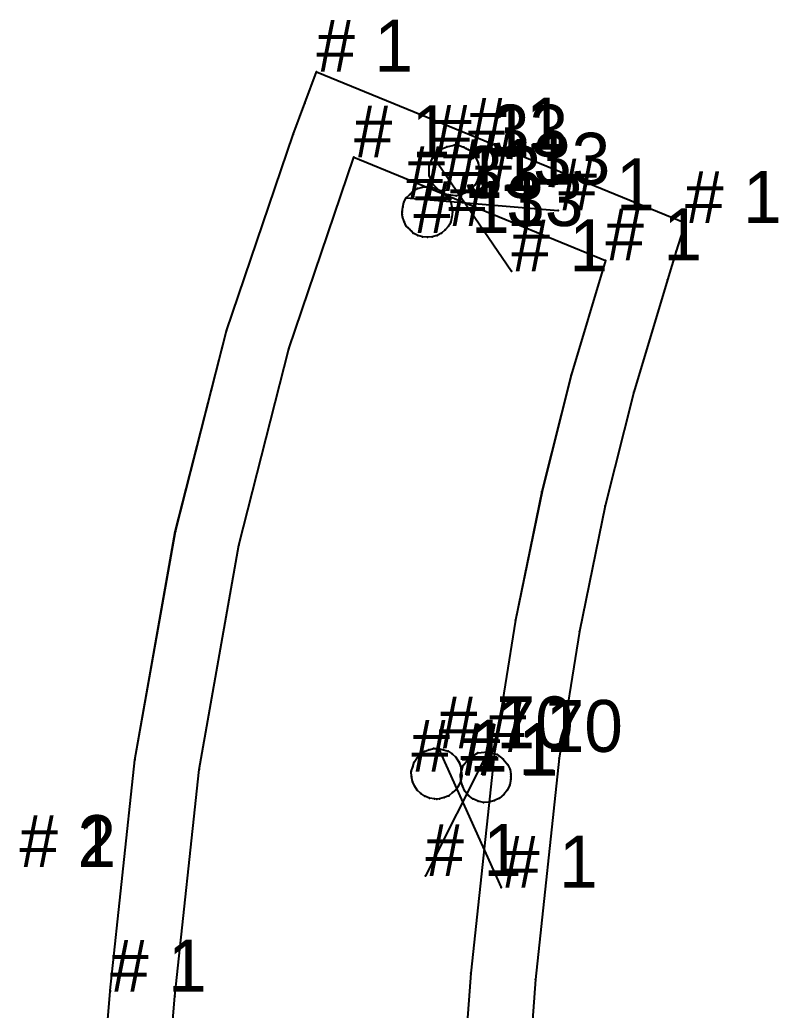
# Model space of a CAD drawing. Extents: x -10 to 8445, y -315 to 270.
# Drawn here: x 6899 to 7015.8, y 117.8 to 270.3 of the extents above; entities that cross this region are included whole.
import ezdxf

# ---------------------------------------------------------------- set-up
doc = ezdxf.new("R2010")
doc.units = 0

# ---------------------------------------------------------------- blocks, each defined once
blk = doc.blocks.new('S23430248-S_S')
at = {"layer": '1'}
blk.add_text('# 2', height=8, dxfattribs=at).set_placement((-32499.9395, 61988.0039))
at = {"layer": '14'}
blk.add_text('# 1', height=8, dxfattribs=at).set_placement((-32499.9375, 61988.0039))
at = {"layer": '2'}
for s, p in [('# 2', (-32499.9395, 61988.0039)), ('# 1', (-32499.9375, 61988.0039))]:
    blk.add_text(s, height=8, dxfattribs=at).set_placement(p)
blk = doc.blocks.new('SP740096-S_XS')
at = {"layer": '1'}
blk.add_lwpolyline([(-10696.0225, -398.9635), (-10694.1563, -376.851), (-10694.1426, -376.7043), (-10690.3574, -341.1818), (-10684.1094, -306.0019), (-10676.2305, -275.0795), (-10665.9629, -244.8579), (-10664.1592, -240.0215), (-10662.3545, -235.1851), (-10605.5518, -258.4629), (-10606.916, -262.839), (-10608.2813, -267.2152), (-10613.4609, -284.5194), (-10617.8516, -302.0409), (-10621.8193, -321.3991), (-10624.9814, -340.9059), (-10628.5938, -374.9752), (-10631.1338, -409.1423)], dxfattribs=at)
at = {"layer": '14'}
blk.add_lwpolyline([(-10686.0361, -399.5103), (-10684.1797, -377.5641), (-10680.4619, -342.6554), (-10674.3301, -308.0953), (-10666.6299, -277.8739), (-10656.5938, -248.3532), (-10617.8262, -264.2399), (-10623.1191, -281.9227), (-10627.6045, -299.827), (-10631.6621, -319.6336), (-10634.8965, -339.5905), (-10638.5479, -374.0248), (-10641.1172, -408.5558)], dxfattribs=at)
at = {"layer": '2'}
for p in [(-10662.3545, -235.1851), (-10664.1592, -240.0215), (-10665.9629, -244.8579), (-10641.1406, -246.5104), (-10639.6455, -246.8092), (-10639.3145, -246.9879), (-10656.5938, -248.3532), (-10644.3926, -248.2448), (-10644.3887, -248.2458), (-10644.3887, -248.2458), (-10643.8496, -247.7067), (-10643.3115, -247.1676), (-10638.9824, -247.1667), (-10638.9785, -247.1686), (-10637.7969, -248.4381), (-10637.2754, -250.0866), (-10644.9688, -251.1715), (-10646.041, -252.9596), (-10644.5156, -252.9606), (-10637.9014, -252.5788), (-10637.9014, -252.5788), (-10637.5107, -251.8004), (-10648.5176, -254.6227), (-10648.5176, -254.6227), (-10648.5137, -254.6247), (-10647.9824, -254.0827), (-10647.4473, -253.5426), (-10643.8125, -253.2506), (-10643.3125, -253.6491), (-10643.3086, -253.651), (-10643.1094, -253.5407), (-10643.1055, -253.5426), (-10642.5303, -254.0436), (-10642.5156, -254.0241), (-10640.8193, -254.2741), (-10639.1709, -253.7545), (-10648.877, -255.2965), (-10641.6699, -255.2907), (-10641.5205, -256.0378), (-10649.1777, -256.7858), (-10649.0977, -257.5465), (-10641.3711, -256.7848), (-10625.1016, -256.5426), (-10648.5176, -258.9538), (-10642.0293, -258.9528), (-10642.0293, -258.9528), (-10641.6699, -258.278), (-10605.5518, -258.4629), (-10647.9766, -259.4899), (-10647.4365, -260.026), (-10647.4336, -260.028), (-10646.0313, -260.6081), (-10644.5068, -260.611), (-10643.1006, -260.029), (-10606.916, -262.839), (-10617.8262, -264.2399), (-10632.3135, -265.9108), (-10608.2813, -267.2152), (-10627.6045, -299.827), (-10617.8516, -302.0409), (-10684.1094, -306.0019), (-10674.3301, -308.0953), (-10645.748, -339.8748), (-10644.2988, -339.4177), (-10643.5352, -339.406), (-10643.5352, -339.406), (-10643.5352, -339.4099), (-10642.8037, -339.613), (-10642.0723, -339.8201), (-10635.957, -339.9333), (-10635.957, -339.9373), (-10635.957, -339.9373), (-10635.2246, -340.1482), (-10634.8965, -339.5905), (-10647.3262, -341.4998), (-10646.375, -340.3123), (-10640.8828, -340.7693), (-10638.7988, -340.8435), (-10634.4922, -340.3591), (-10624.9814, -340.9059), (-10647.7422, -342.9646), (-10647.7422, -342.9685), (-10647.5342, -342.2322), (-10640.1445, -342.1052), (-10640.0586, -342.8611), (-10632.8672, -341.9412), (-10647.5723, -344.4763), (-10640.166, -343.4919), (-10640.166, -343.4958), (-10640.1328, -344.3669), (-10640.1094, -344.3708), (-10639.9727, -343.6169), (-10639.9727, -343.6208), (-10632.4063, -343.3943), (-10632.4023, -343.7712), (-10632.3984, -344.1482), (-10632.3984, -344.1521), (-10646.8379, -345.8123), (-10641.3906, -346.2146), (-10640.8086, -345.7224), (-10639.5078, -345.9763), (-10632.9375, -345.8005), (-10645.6484, -346.7615), (-10644.1875, -347.1794), (-10644.1875, -347.1794), (-10643.4238, -347.1677), (-10641.9727, -346.7068), (-10638.2559, -347.1677), (-10636.6133, -347.7107), (-10636.6133, -347.7107), (-10635.7422, -347.6755), (-10634.1289, -347.0544), (-10645.582, -359.0466), (-10633.8945, -360.8318), (-10694.1426, -376.7043), (-10684.1797, -377.5641)]:
    blk.add_point(p, dxfattribs=at)
at = {"layer": '3'}
for p in [(-10642.2559, -246.7314), (-10640.3662, -246.55), (-10638.3174, -247.7381), (-10644.9697, -249.6515), (-10637.4443, -249.2341), (-10637.3467, -250.9512), (-10646.7676, -253.1803), (-10645.2695, -252.8858), (-10644.3867, -252.575), (-10642.0605, -254.6382), (-10641.6836, -254.2061), (-10639.9678, -254.1061), (-10638.4717, -253.2374), (-10649.0625, -256.0269), (-10649.1738, -257.1646), (-10641.4863, -257.5445), (-10648.8418, -258.2605), (-10648.248, -259.2206), (-10641.8203, -258.6393), (-10647.707, -259.7575), (-10646.7607, -260.3869), (-10645.2695, -260.6839), (-10643.7744, -260.3896), (-10642.5117, -259.5438), (-10676.2305, -275.0795), (-10666.6299, -277.8739), (-10623.1191, -281.9227), (-10613.4609, -284.5194), (-10631.6621, -319.6336), (-10621.8193, -321.3991), (-10646.0781, -340.0615), (-10645.0283, -339.6097), (-10637.4688, -340.1083), (-10690.3574, -341.1818), (-10646.876, -340.8811), (-10641.4268, -340.2396), (-10640.4453, -341.409), (-10633.5996, -341.072), (-10680.4619, -342.6554), (-10639.7471, -342.032), (-10632.5273, -342.6381), (-10647.7314, -343.7312), (-10647.2705, -345.1805), (-10640.4268, -345.0656), (-10639.8672, -345.1867), (-10632.5762, -345.0065), (-10646.29, -346.3458), (-10644.9385, -347.0428), (-10643.8135, -347.2103), (-10642.6924, -346.9741), (-10638.9492, -346.6404), (-10637.4648, -347.53), (-10634.9189, -347.4094), (-10633.4639, -346.4945), (-10638.5479, -374.0248), (-10628.5938, -374.9752), (-10694.1563, -376.851)]:
    blk.add_point(p, dxfattribs=at)
at = {"layer": '4'}
blk.add_point((-10694.1563, -376.851, 10), dxfattribs=at)
at = {"layer": '8'}
for points in [[(-10644.3887, -248.2458), (-10643.8496, -247.7067), (-10643.3115, -247.1676), (-10642.2559, -246.7314), (-10641.1406, -246.5104), (-10640.3662, -246.55), (-10639.6455, -246.8092), (-10639.3145, -246.9879), (-10638.9824, -247.1667)], [(-10643.3125, -253.6491), (-10644.3867, -252.575), (-10644.9688, -251.1715), (-10644.9697, -249.6515), (-10644.3887, -248.2458)], [(-10644.3926, -248.2448), (-10632.3135, -265.9108)], [(-10638.9785, -247.1686), (-10638.3174, -247.7381), (-10637.7969, -248.4381), (-10637.4443, -249.2341), (-10637.2754, -250.0866), (-10637.3467, -250.9512), (-10637.5107, -251.8004), (-10637.9014, -252.5788)], [(-10648.5176, -254.6227), (-10647.9824, -254.0827), (-10647.4473, -253.5426), (-10646.7676, -253.1803), (-10646.041, -252.9596), (-10645.2695, -252.8858), (-10644.5156, -252.9606), (-10643.8125, -253.2506), (-10643.1094, -253.5407)], [(-10637.9014, -252.5788), (-10638.4717, -253.2374), (-10639.1709, -253.7545), (-10639.9678, -254.1061), (-10640.8193, -254.2741), (-10641.6836, -254.2061), (-10642.5303, -254.0436), (-10643.3086, -253.651)], [(-10647.4365, -260.026), (-10647.707, -259.7575), (-10647.9766, -259.4899), (-10648.248, -259.2206), (-10648.5176, -258.9538), (-10648.8418, -258.2605), (-10649.0977, -257.5465), (-10649.1738, -257.1646), (-10649.1777, -256.7858), (-10649.0625, -256.0269), (-10648.877, -255.2965), (-10648.5176, -254.6227)], [(-10648.5137, -254.6247), (-10625.1016, -256.5426)], [(-10643.1055, -253.5426), (-10642.5156, -254.0241), (-10642.0605, -254.6382), (-10641.6699, -255.2907), (-10641.5205, -256.0378), (-10641.3711, -256.7848), (-10641.4863, -257.5445), (-10641.6699, -258.278), (-10641.8203, -258.6393), (-10642.0293, -258.9528)], [(-10642.0293, -258.9528), (-10642.5117, -259.5438), (-10643.1006, -260.029), (-10643.7744, -260.3896), (-10644.5068, -260.611), (-10645.2695, -260.6839), (-10646.0313, -260.6081), (-10646.7607, -260.3869), (-10647.4336, -260.028)], [(-10647.7422, -342.9646), (-10647.5342, -342.2322), (-10647.3262, -341.4998), (-10646.876, -340.8811), (-10646.375, -340.3123), (-10646.0781, -340.0615), (-10645.748, -339.8748), (-10645.0283, -339.6097), (-10644.2988, -339.4177), (-10643.5352, -339.406)], [(-10635.957, -339.9333), (-10645.582, -359.0466)], [(-10643.5352, -339.406), (-10642.8037, -339.613), (-10642.0723, -339.8201), (-10641.4268, -340.2396), (-10640.8828, -340.7693), (-10640.4453, -341.409), (-10640.1445, -342.1052), (-10640.0586, -342.8611), (-10639.9727, -343.6169)], [(-10643.5352, -339.4099), (-10633.8945, -360.8318)], [(-10640.166, -343.4919), (-10639.7471, -342.032), (-10638.7988, -340.8435), (-10637.4688, -340.1083), (-10635.957, -339.9373)], [(-10635.957, -339.9373), (-10635.2246, -340.1482), (-10634.4922, -340.3591), (-10633.5996, -341.072), (-10632.8672, -341.9412), (-10632.5273, -342.6381), (-10632.4063, -343.3943), (-10632.4023, -343.7712), (-10632.3984, -344.1482)], [(-10644.1875, -347.1794), (-10644.9385, -347.0428), (-10645.6484, -346.7615), (-10646.29, -346.3458), (-10646.8379, -345.8123), (-10647.2705, -345.1805), (-10647.5723, -344.4763), (-10647.7314, -343.7312), (-10647.7422, -342.9685)], [(-10639.9727, -343.6208), (-10640.1094, -344.3708), (-10640.4268, -345.0656), (-10640.8086, -345.7224), (-10641.3906, -346.2146), (-10641.9727, -346.7068), (-10642.6924, -346.9741), (-10643.4238, -347.1677), (-10643.8135, -347.2103), (-10644.1875, -347.1794)], [(-10636.6133, -347.7107), (-10637.4648, -347.53), (-10638.2559, -347.1677), (-10638.9492, -346.6404), (-10639.5078, -345.9763), (-10639.8672, -345.1867), (-10640.1328, -344.3669), (-10640.166, -343.4958)], [(-10632.3984, -344.1521), (-10632.5762, -345.0065), (-10632.9375, -345.8005), (-10633.4639, -346.4945), (-10634.1289, -347.0544), (-10634.9189, -347.4094), (-10635.7422, -347.6755), (-10636.6133, -347.7107)]]:
    blk.add_lwpolyline(points, dxfattribs=at)
blk = doc.blocks.new('SP740096-S_S')
at = {"layer": '1'}
blk.add_lwpolyline([(-10696.0225, -398.964), (-10694.1563, -376.851), (-10694.1436, -376.704), (-10690.3564, -341.182), (-10684.1104, -306.002), (-10676.2305, -275.08), (-10665.9639, -244.858), (-10664.1602, -240.022), (-10662.3535, -235.185), (-10605.5518, -258.463), (-10606.916, -262.839), (-10608.2822, -267.215), (-10613.4619, -284.519), (-10617.8516, -302.041), (-10621.8203, -321.399), (-10624.9824, -340.906), (-10628.5938, -374.975), (-10631.1338, -409.142)], dxfattribs=at)
at = {"layer": '14'}
blk.add_lwpolyline([(-10686.0361, -399.51), (-10684.1797, -377.564), (-10680.4619, -342.655), (-10674.3301, -308.095), (-10666.6299, -277.874), (-10656.5938, -248.353), (-10617.8262, -264.24), (-10623.1201, -281.923), (-10627.6035, -299.827), (-10631.6621, -319.634), (-10634.8965, -339.59), (-10638.5479, -374.025), (-10641.1182, -408.556)], dxfattribs=at)
at = {"layer": '2'}
for p in [(-10662.3535, -235.185), (-10664.1602, -240.022), (-10665.9639, -244.858), (-10641.1416, -246.51), (-10639.6465, -246.809), (-10639.3145, -246.988), (-10656.5938, -248.353), (-10644.3936, -248.245), (-10644.3896, -248.2459), (-10644.3896, -248.246), (-10643.8496, -247.707), (-10643.3115, -247.168), (-10638.9824, -247.167), (-10638.9805, -247.169), (-10637.7979, -248.438), (-10637.2764, -250.087), (-10644.9697, -251.172), (-10646.042, -252.96), (-10644.5156, -252.961), (-10637.9023, -252.5789), (-10637.9023, -252.579), (-10637.5117, -251.8), (-10648.5176, -254.6229), (-10648.5176, -254.623), (-10648.5137, -254.625), (-10647.9824, -254.083), (-10647.4482, -253.543), (-10643.8115, -253.251), (-10643.3115, -253.649), (-10643.3096, -253.651), (-10643.1104, -253.541), (-10643.1064, -253.543), (-10642.5303, -254.044), (-10642.5156, -254.024), (-10640.8203, -254.274), (-10639.1719, -253.755), (-10648.8779, -255.297), (-10641.6699, -255.291), (-10641.5225, -256.038), (-10649.1777, -256.786), (-10649.0977, -257.547), (-10641.3721, -256.785), (-10625.1016, -256.543), (-10648.5176, -258.954), (-10642.0303, -258.9529), (-10642.0303, -258.953), (-10641.6699, -258.278), (-10605.5518, -258.463), (-10647.9775, -259.49), (-10647.4385, -260.026), (-10647.4336, -260.028), (-10646.0322, -260.608), (-10644.5078, -260.611), (-10643.1016, -260.029), (-10606.916, -262.839), (-10617.8262, -264.24), (-10632.3145, -265.911), (-10608.2822, -267.215), (-10627.6035, -299.827), (-10617.8516, -302.041), (-10684.1104, -306.002), (-10674.3301, -308.095), (-10645.748, -339.875), (-10644.2998, -339.418), (-10643.5361, -339.406), (-10643.5361, -339.41), (-10643.5352, -339.406), (-10642.8037, -339.613), (-10642.0723, -339.82), (-10635.958, -339.933), (-10635.958, -339.937), (-10635.957, -339.937), (-10635.2256, -340.148), (-10634.8965, -339.59), (-10647.3262, -341.5), (-10646.376, -340.312), (-10640.8838, -340.769), (-10638.7998, -340.844), (-10634.4922, -340.359), (-10624.9824, -340.906), (-10647.7422, -342.965), (-10647.7422, -342.969), (-10647.5342, -342.232), (-10640.1465, -342.105), (-10640.0596, -342.861), (-10632.8682, -341.941), (-10647.5723, -344.476), (-10640.166, -343.492), (-10640.166, -343.496), (-10640.1338, -344.367), (-10640.1104, -344.371), (-10639.9736, -343.617), (-10639.9736, -343.621), (-10632.4063, -343.394), (-10632.4023, -343.771), (-10632.3984, -344.148), (-10632.3984, -344.152), (-10646.8379, -345.812), (-10641.3916, -346.215), (-10640.8096, -345.722), (-10639.5078, -345.976), (-10632.9385, -345.801), (-10645.6484, -346.761), (-10644.1885, -347.179), (-10644.1875, -347.179), (-10643.4238, -347.168), (-10641.9736, -346.707), (-10638.2559, -347.168), (-10636.6143, -347.711), (-10636.6133, -347.711), (-10635.7422, -347.676), (-10634.1299, -347.054), (-10645.582, -359.047), (-10633.8965, -360.832), (-10694.1436, -376.704), (-10684.1797, -377.564)]:
    blk.add_point(p, dxfattribs=at)
at = {"layer": '3'}
for p in [(-10642.2559, -246.731), (-10640.3662, -246.55), (-10638.3184, -247.738), (-10644.9697, -249.651), (-10637.4443, -249.234), (-10637.3477, -250.951), (-10646.7676, -253.18), (-10645.2695, -252.886), (-10644.3877, -252.575), (-10642.0615, -254.638), (-10641.6836, -254.206), (-10639.9678, -254.106), (-10638.4717, -253.237), (-10649.0615, -256.027), (-10649.1738, -257.165), (-10641.4863, -257.545), (-10648.8418, -258.261), (-10648.248, -259.221), (-10641.8203, -258.639), (-10647.708, -259.758), (-10646.7617, -260.387), (-10645.2695, -260.684), (-10643.7744, -260.39), (-10642.5117, -259.544), (-10676.2305, -275.08), (-10666.6299, -277.874), (-10623.1201, -281.923), (-10613.4619, -284.519), (-10631.6621, -319.634), (-10621.8203, -321.399), (-10646.0781, -340.062), (-10645.0283, -339.61), (-10637.4697, -340.108), (-10690.3564, -341.182), (-10646.876, -340.881), (-10641.4277, -340.24), (-10640.4463, -341.409), (-10633.5996, -341.072), (-10680.4619, -342.655), (-10639.748, -342.032), (-10632.5283, -342.638), (-10647.7324, -343.731), (-10647.2725, -345.18), (-10640.4277, -345.066), (-10639.8682, -345.187), (-10632.5762, -345.007), (-10646.29, -346.346), (-10644.9385, -347.043), (-10643.8145, -347.21), (-10642.6924, -346.974), (-10638.9502, -346.64), (-10637.4658, -347.53), (-10634.9199, -347.409), (-10633.4639, -346.495), (-10638.5479, -374.025), (-10628.5938, -374.975), (-10694.1563, -376.851)]:
    blk.add_point(p, dxfattribs=at)
at = {"layer": '4'}
blk.add_point((-10694.1563, -376.851, 10), dxfattribs=at)
at = {"layer": '8'}
for points in [[(-10644.3896, -248.2459), (-10643.8496, -247.707), (-10643.3115, -247.168), (-10642.2559, -246.731), (-10641.1416, -246.51), (-10640.3662, -246.55), (-10639.6465, -246.809), (-10639.3145, -246.988), (-10638.9824, -247.167)], [(-10643.3115, -253.649), (-10644.3877, -252.575), (-10644.9697, -251.172), (-10644.9697, -249.651), (-10644.3896, -248.246)], [(-10644.3936, -248.245), (-10632.3145, -265.911)], [(-10638.9805, -247.169), (-10638.3184, -247.738), (-10637.7979, -248.438), (-10637.4443, -249.234), (-10637.2764, -250.087), (-10637.3477, -250.951), (-10637.5117, -251.8), (-10637.9023, -252.5789)], [(-10648.5176, -254.6229), (-10647.9824, -254.083), (-10647.4482, -253.543), (-10646.7676, -253.18), (-10646.042, -252.96), (-10645.2695, -252.886), (-10644.5156, -252.961), (-10643.8115, -253.251), (-10643.1104, -253.541)], [(-10637.9023, -252.579), (-10638.4717, -253.237), (-10639.1719, -253.755), (-10639.9678, -254.106), (-10640.8203, -254.274), (-10641.6836, -254.206), (-10642.5303, -254.044), (-10643.3096, -253.651)], [(-10647.4385, -260.026), (-10647.708, -259.758), (-10647.9775, -259.49), (-10648.248, -259.221), (-10648.5176, -258.954), (-10648.8418, -258.261), (-10649.0977, -257.547), (-10649.1738, -257.165), (-10649.1777, -256.786), (-10649.0615, -256.027), (-10648.8779, -255.297), (-10648.5176, -254.623)], [(-10648.5137, -254.625), (-10625.1016, -256.543)], [(-10643.1064, -253.543), (-10642.5156, -254.024), (-10642.0615, -254.638), (-10641.6699, -255.291), (-10641.5225, -256.038), (-10641.3721, -256.785), (-10641.4863, -257.545), (-10641.6699, -258.278), (-10641.8203, -258.639), (-10642.0303, -258.9529)], [(-10642.0303, -258.953), (-10642.5117, -259.544), (-10643.1016, -260.029), (-10643.7744, -260.39), (-10644.5078, -260.611), (-10645.2695, -260.684), (-10646.0322, -260.608), (-10646.7617, -260.387), (-10647.4336, -260.028)], [(-10647.7422, -342.965), (-10647.5342, -342.232), (-10647.3262, -341.5), (-10646.876, -340.881), (-10646.376, -340.312), (-10646.0781, -340.062), (-10645.748, -339.875), (-10645.0283, -339.61), (-10644.2998, -339.418), (-10643.5361, -339.406)], [(-10635.958, -339.933), (-10645.582, -359.047)], [(-10643.5361, -339.41), (-10633.8965, -360.832)], [(-10643.5352, -339.406), (-10642.8037, -339.613), (-10642.0723, -339.82), (-10641.4277, -340.24), (-10640.8838, -340.769), (-10640.4463, -341.409), (-10640.1465, -342.105), (-10640.0596, -342.861), (-10639.9736, -343.617)], [(-10640.166, -343.492), (-10639.748, -342.032), (-10638.7998, -340.844), (-10637.4697, -340.108), (-10635.958, -339.937)], [(-10635.957, -339.937), (-10635.2256, -340.148), (-10634.4922, -340.359), (-10633.5996, -341.072), (-10632.8682, -341.941), (-10632.5283, -342.638), (-10632.4063, -343.394), (-10632.4023, -343.771), (-10632.3984, -344.148)], [(-10644.1885, -347.179), (-10644.9385, -347.043), (-10645.6484, -346.761), (-10646.29, -346.346), (-10646.8379, -345.812), (-10647.2725, -345.18), (-10647.5723, -344.476), (-10647.7324, -343.731), (-10647.7422, -342.969)], [(-10639.9736, -343.621), (-10640.1104, -344.371), (-10640.4277, -345.066), (-10640.8096, -345.722), (-10641.3916, -346.215), (-10641.9736, -346.707), (-10642.6924, -346.974), (-10643.4238, -347.168), (-10643.8145, -347.21), (-10644.1875, -347.179)], [(-10636.6143, -347.711), (-10637.4658, -347.53), (-10638.2559, -347.168), (-10638.9502, -346.64), (-10639.5078, -345.976), (-10639.8682, -345.187), (-10640.1338, -344.367), (-10640.166, -343.496)], [(-10632.3984, -344.152), (-10632.5762, -345.007), (-10632.9385, -345.801), (-10633.4639, -346.495), (-10634.1299, -347.054), (-10634.9199, -347.409), (-10635.7422, -347.676), (-10636.6133, -347.711)]]:
    blk.add_lwpolyline(points, dxfattribs=at)
at = {"layer": '1'}
for p in [(-10662.3535, -235.185), (-10605.5518, -258.463), (-10694.1563, -376.851)]:
    blk.add_text('# 1', height=8, dxfattribs=at).set_placement(p)
at = {"layer": '14'}
for p in [(-10656.5938, -248.353), (-10617.8262, -264.24)]:
    blk.add_text('# 1', height=8, dxfattribs=at).set_placement(p)
at = {"layer": '2'}
for s, p in [('# 1', (-10662.3535, -235.185)), ('# 1', (-10638.9824, -247.167)), ('# 1', (-10638.9805, -247.169)), ('# 1', (-10656.5938, -248.353)), ('# 1', (-10644.3936, -248.245)), ('# 33', (-10644.3896, -248.2459)), ('# 1', (-10644.3896, -248.246)), ('# 1', (-10643.1104, -253.541)), ('# 1', (-10643.1064, -253.543)), ('# 33', (-10637.9023, -252.5789)), ('# 1', (-10637.9023, -252.579)), ('# 33', (-10648.5176, -254.6229)), ('# 1', (-10648.5176, -254.623)), ('# 1', (-10648.5137, -254.625)), ('# 1', (-10643.3115, -253.649)), ('# 1', (-10643.3096, -253.651)), ('# 1', (-10625.1016, -256.543)), ('# 33', (-10642.0303, -258.9529)), ('# 1', (-10642.0303, -258.953)), ('# 1', (-10605.5518, -258.463)), ('# 1', (-10647.4385, -260.026)), ('# 1', (-10647.4336, -260.028)), ('# 1', (-10617.8262, -264.24)), ('# 1', (-10632.3145, -265.911)), ('# 1', (-10643.5361, -339.406)), ('# 1', (-10643.5361, -339.41)), ('# 70', (-10643.5352, -339.406)), ('# 1', (-10635.958, -339.933)), ('# 1', (-10635.958, -339.937)), ('# 70', (-10635.957, -339.937)), ('# 1', (-10647.7422, -342.965)), ('# 1', (-10647.7422, -342.969)), ('# 1', (-10640.166, -343.492)), ('# 1', (-10640.166, -343.496)), ('# 1', (-10639.9736, -343.617)), ('# 1', (-10639.9736, -343.621)), ('# 1', (-10632.3984, -344.148)), ('# 1', (-10632.3984, -344.152)), ('# 1', (-10644.1885, -347.179)), ('# 70', (-10644.1875, -347.179)), ('# 1', (-10636.6143, -347.711)), ('# 70', (-10636.6133, -347.711)), ('# 1', (-10645.582, -359.047)), ('# 1', (-10633.8965, -360.832))]:
    blk.add_text(s, height=8, dxfattribs=at).set_placement(p)
at = {"layer": '3'}
blk.add_text('# 1', height=8, dxfattribs=at).set_placement((-10694.1563, -376.851))
at = {"layer": '4'}
blk.add_text('# 1', height=8, dxfattribs=at).set_placement((-10694.1563, -376.851))
at = {"layer": '8'}
for s, p in [('# 1', (-10638.9824, -247.167)), ('# 1', (-10638.9805, -247.169)), ('# 1', (-10644.3936, -248.245)), ('# 33', (-10644.3896, -248.2459)), ('# 1', (-10644.3896, -248.246)), ('# 1', (-10643.1104, -253.541)), ('# 1', (-10643.1064, -253.543)), ('# 33', (-10637.9023, -252.5789)), ('# 1', (-10637.9023, -252.579)), ('# 33', (-10648.5176, -254.6229)), ('# 1', (-10648.5176, -254.623)), ('# 1', (-10648.5137, -254.625)), ('# 1', (-10643.3115, -253.649)), ('# 1', (-10643.3096, -253.651)), ('# 1', (-10625.1016, -256.543)), ('# 33', (-10642.0303, -258.9529)), ('# 1', (-10642.0303, -258.953)), ('# 1', (-10647.4385, -260.026)), ('# 1', (-10647.4336, -260.028)), ('# 1', (-10632.3145, -265.911)), ('# 1', (-10643.5361, -339.406)), ('# 1', (-10643.5361, -339.41)), ('# 70', (-10643.5352, -339.406)), ('# 1', (-10635.958, -339.933)), ('# 1', (-10635.958, -339.937)), ('# 70', (-10635.957, -339.937)), ('# 1', (-10647.7422, -342.965)), ('# 1', (-10647.7422, -342.969)), ('# 1', (-10640.166, -343.492)), ('# 1', (-10640.166, -343.496)), ('# 1', (-10639.9736, -343.617)), ('# 1', (-10639.9736, -343.621)), ('# 1', (-10632.3984, -344.148)), ('# 1', (-10632.3984, -344.152)), ('# 1', (-10644.1885, -347.179)), ('# 70', (-10644.1875, -347.179)), ('# 1', (-10636.6143, -347.711)), ('# 70', (-10636.6133, -347.711)), ('# 1', (-10645.582, -359.047)), ('# 1', (-10633.8965, -360.832))]:
    blk.add_text(s, height=8, dxfattribs=at).set_placement(p)
blk = doc.blocks.new('SP740096-S_M')
at = {"layer": '1'}
blk.add_lwpolyline([(-10696.0225, -398.9635), (-10694.1563, -376.851), (-10694.1426, -376.7043), (-10690.3574, -341.1818), (-10684.1094, -306.0019), (-10676.2305, -275.0795), (-10665.9629, -244.8579), (-10664.1592, -240.0215), (-10662.3545, -235.1851), (-10605.5518, -258.4629), (-10606.916, -262.839), (-10608.2813, -267.2152), (-10613.4609, -284.5194), (-10617.8516, -302.0409), (-10621.8193, -321.3991), (-10624.9814, -340.9059), (-10628.5938, -374.9752), (-10631.1338, -409.1423)], dxfattribs=at)
at = {"layer": '14'}
blk.add_lwpolyline([(-10686.0361, -399.5103), (-10684.1797, -377.5641), (-10680.4619, -342.6554), (-10674.3301, -308.0953), (-10666.6299, -277.8739), (-10656.5938, -248.3532), (-10617.8262, -264.2399), (-10623.1191, -281.9227), (-10627.6045, -299.827), (-10631.6621, -319.6336), (-10634.8965, -339.5905), (-10638.5479, -374.0248), (-10641.1172, -408.5558)], dxfattribs=at)
at = {"layer": '2'}
for p in [(-10662.3545, -235.1851), (-10664.1592, -240.0215), (-10665.9629, -244.8579), (-10641.1406, -246.5104), (-10639.6455, -246.8092), (-10639.3145, -246.9879), (-10656.5938, -248.3532), (-10644.3926, -248.2448), (-10644.3887, -248.2458), (-10644.3887, -248.2458), (-10643.8496, -247.7067), (-10643.3115, -247.1676), (-10638.9824, -247.1667), (-10638.9785, -247.1686), (-10637.7969, -248.4381), (-10637.2754, -250.0866), (-10644.9688, -251.1715), (-10646.041, -252.9596), (-10644.5156, -252.9606), (-10637.9014, -252.5788), (-10637.9014, -252.5788), (-10637.5107, -251.8004), (-10648.5176, -254.6227), (-10648.5176, -254.6227), (-10648.5137, -254.6247), (-10647.9824, -254.0827), (-10647.4473, -253.5426), (-10643.8125, -253.2506), (-10643.3125, -253.6491), (-10643.3086, -253.651), (-10643.1094, -253.5407), (-10643.1055, -253.5426), (-10642.5303, -254.0436), (-10642.5156, -254.0241), (-10640.8193, -254.2741), (-10639.1709, -253.7545), (-10648.877, -255.2965), (-10641.6699, -255.2907), (-10641.5205, -256.0378), (-10649.1777, -256.7858), (-10649.0977, -257.5465), (-10641.3711, -256.7848), (-10625.1016, -256.5426), (-10648.5176, -258.9538), (-10642.0293, -258.9528), (-10642.0293, -258.9528), (-10641.6699, -258.278), (-10605.5518, -258.4629), (-10647.9766, -259.4899), (-10647.4365, -260.026), (-10647.4336, -260.028), (-10646.0313, -260.6081), (-10644.5068, -260.611), (-10643.1006, -260.029), (-10606.916, -262.839), (-10617.8262, -264.2399), (-10632.3135, -265.9108), (-10608.2813, -267.2152), (-10627.6045, -299.827), (-10617.8516, -302.0409), (-10684.1094, -306.0019), (-10674.3301, -308.0953), (-10645.748, -339.8748), (-10644.2988, -339.4177), (-10643.5352, -339.406), (-10643.5352, -339.406), (-10643.5352, -339.4099), (-10642.8037, -339.613), (-10642.0723, -339.8201), (-10635.957, -339.9333), (-10635.957, -339.9373), (-10635.957, -339.9373), (-10635.2246, -340.1482), (-10634.8965, -339.5905), (-10647.3262, -341.4998), (-10646.375, -340.3123), (-10640.8828, -340.7693), (-10638.7988, -340.8435), (-10634.4922, -340.3591), (-10624.9814, -340.9059), (-10647.7422, -342.9646), (-10647.7422, -342.9685), (-10647.5342, -342.2322), (-10640.1445, -342.1052), (-10640.0586, -342.8611), (-10632.8672, -341.9412), (-10647.5723, -344.4763), (-10640.166, -343.4919), (-10640.166, -343.4958), (-10640.1328, -344.3669), (-10640.1094, -344.3708), (-10639.9727, -343.6169), (-10639.9727, -343.6208), (-10632.4063, -343.3943), (-10632.4023, -343.7712), (-10632.3984, -344.1482), (-10632.3984, -344.1521), (-10646.8379, -345.8123), (-10641.3906, -346.2146), (-10640.8086, -345.7224), (-10639.5078, -345.9763), (-10632.9375, -345.8005), (-10645.6484, -346.7615), (-10644.1875, -347.1794), (-10644.1875, -347.1794), (-10643.4238, -347.1677), (-10641.9727, -346.7068), (-10638.2559, -347.1677), (-10636.6133, -347.7107), (-10636.6133, -347.7107), (-10635.7422, -347.6755), (-10634.1289, -347.0544), (-10645.582, -359.0466), (-10633.8945, -360.8318), (-10694.1426, -376.7043), (-10684.1797, -377.5641)]:
    blk.add_point(p, dxfattribs=at)
at = {"layer": '3'}
for p in [(-10642.2559, -246.7314), (-10640.3662, -246.55), (-10638.3174, -247.7381), (-10644.9697, -249.6515), (-10637.4443, -249.2341), (-10637.3467, -250.9512), (-10646.7676, -253.1803), (-10645.2695, -252.8858), (-10644.3867, -252.575), (-10642.0605, -254.6382), (-10641.6836, -254.2061), (-10639.9678, -254.1061), (-10638.4717, -253.2374), (-10649.0625, -256.0269), (-10649.1738, -257.1646), (-10641.4863, -257.5445), (-10648.8418, -258.2605), (-10648.248, -259.2206), (-10641.8203, -258.6393), (-10647.707, -259.7575), (-10646.7607, -260.3869), (-10645.2695, -260.6839), (-10643.7744, -260.3896), (-10642.5117, -259.5438), (-10676.2305, -275.0795), (-10666.6299, -277.8739), (-10623.1191, -281.9227), (-10613.4609, -284.5194), (-10631.6621, -319.6336), (-10621.8193, -321.3991), (-10646.0781, -340.0615), (-10645.0283, -339.6097), (-10637.4688, -340.1083), (-10690.3574, -341.1818), (-10646.876, -340.8811), (-10641.4268, -340.2396), (-10640.4453, -341.409), (-10633.5996, -341.072), (-10680.4619, -342.6554), (-10639.7471, -342.032), (-10632.5273, -342.6381), (-10647.7314, -343.7312), (-10647.2705, -345.1805), (-10640.4268, -345.0656), (-10639.8672, -345.1867), (-10632.5762, -345.0065), (-10646.29, -346.3458), (-10644.9385, -347.0428), (-10643.8135, -347.2103), (-10642.6924, -346.9741), (-10638.9492, -346.6404), (-10637.4648, -347.53), (-10634.9189, -347.4094), (-10633.4639, -346.4945), (-10638.5479, -374.0248), (-10628.5938, -374.9752), (-10694.1563, -376.851)]:
    blk.add_point(p, dxfattribs=at)
at = {"layer": '4'}
blk.add_point((-10694.1563, -376.851, 10), dxfattribs=at)
at = {"layer": '8'}
for points in [[(-10644.3887, -248.2458), (-10643.8496, -247.7067), (-10643.3115, -247.1676), (-10642.2559, -246.7314), (-10641.1406, -246.5104), (-10640.3662, -246.55), (-10639.6455, -246.8092), (-10639.3145, -246.9879), (-10638.9824, -247.1667)], [(-10643.3125, -253.6491), (-10644.3867, -252.575), (-10644.9688, -251.1715), (-10644.9697, -249.6515), (-10644.3887, -248.2458)], [(-10644.3926, -248.2448), (-10632.3135, -265.9108)], [(-10638.9785, -247.1686), (-10638.3174, -247.7381), (-10637.7969, -248.4381), (-10637.4443, -249.2341), (-10637.2754, -250.0866), (-10637.3467, -250.9512), (-10637.5107, -251.8004), (-10637.9014, -252.5788)], [(-10648.5176, -254.6227), (-10647.9824, -254.0827), (-10647.4473, -253.5426), (-10646.7676, -253.1803), (-10646.041, -252.9596), (-10645.2695, -252.8858), (-10644.5156, -252.9606), (-10643.8125, -253.2506), (-10643.1094, -253.5407)], [(-10637.9014, -252.5788), (-10638.4717, -253.2374), (-10639.1709, -253.7545), (-10639.9678, -254.1061), (-10640.8193, -254.2741), (-10641.6836, -254.2061), (-10642.5303, -254.0436), (-10643.3086, -253.651)], [(-10647.4365, -260.026), (-10647.707, -259.7575), (-10647.9766, -259.4899), (-10648.248, -259.2206), (-10648.5176, -258.9538), (-10648.8418, -258.2605), (-10649.0977, -257.5465), (-10649.1738, -257.1646), (-10649.1777, -256.7858), (-10649.0625, -256.0269), (-10648.877, -255.2965), (-10648.5176, -254.6227)], [(-10648.5137, -254.6247), (-10625.1016, -256.5426)], [(-10643.1055, -253.5426), (-10642.5156, -254.0241), (-10642.0605, -254.6382), (-10641.6699, -255.2907), (-10641.5205, -256.0378), (-10641.3711, -256.7848), (-10641.4863, -257.5445), (-10641.6699, -258.278), (-10641.8203, -258.6393), (-10642.0293, -258.9528)], [(-10642.0293, -258.9528), (-10642.5117, -259.5438), (-10643.1006, -260.029), (-10643.7744, -260.3896), (-10644.5068, -260.611), (-10645.2695, -260.6839), (-10646.0313, -260.6081), (-10646.7607, -260.3869), (-10647.4336, -260.028)], [(-10647.7422, -342.9646), (-10647.5342, -342.2322), (-10647.3262, -341.4998), (-10646.876, -340.8811), (-10646.375, -340.3123), (-10646.0781, -340.0615), (-10645.748, -339.8748), (-10645.0283, -339.6097), (-10644.2988, -339.4177), (-10643.5352, -339.406)], [(-10635.957, -339.9333), (-10645.582, -359.0466)], [(-10643.5352, -339.406), (-10642.8037, -339.613), (-10642.0723, -339.8201), (-10641.4268, -340.2396), (-10640.8828, -340.7693), (-10640.4453, -341.409), (-10640.1445, -342.1052), (-10640.0586, -342.8611), (-10639.9727, -343.6169)], [(-10643.5352, -339.4099), (-10633.8945, -360.8318)], [(-10640.166, -343.4919), (-10639.7471, -342.032), (-10638.7988, -340.8435), (-10637.4688, -340.1083), (-10635.957, -339.9373)], [(-10635.957, -339.9373), (-10635.2246, -340.1482), (-10634.4922, -340.3591), (-10633.5996, -341.072), (-10632.8672, -341.9412), (-10632.5273, -342.6381), (-10632.4063, -343.3943), (-10632.4023, -343.7712), (-10632.3984, -344.1482)], [(-10644.1875, -347.1794), (-10644.9385, -347.0428), (-10645.6484, -346.7615), (-10646.29, -346.3458), (-10646.8379, -345.8123), (-10647.2705, -345.1805), (-10647.5723, -344.4763), (-10647.7314, -343.7312), (-10647.7422, -342.9685)], [(-10639.9727, -343.6208), (-10640.1094, -344.3708), (-10640.4268, -345.0656), (-10640.8086, -345.7224), (-10641.3906, -346.2146), (-10641.9727, -346.7068), (-10642.6924, -346.9741), (-10643.4238, -347.1677), (-10643.8135, -347.2103), (-10644.1875, -347.1794)], [(-10636.6133, -347.7107), (-10637.4648, -347.53), (-10638.2559, -347.1677), (-10638.9492, -346.6404), (-10639.5078, -345.9763), (-10639.8672, -345.1867), (-10640.1328, -344.3669), (-10640.166, -343.4958)], [(-10632.3984, -344.1521), (-10632.5762, -345.0065), (-10632.9375, -345.8005), (-10633.4639, -346.4945), (-10634.1289, -347.0544), (-10634.9189, -347.4094), (-10635.7422, -347.6755), (-10636.6133, -347.7107)]]:
    blk.add_lwpolyline(points, dxfattribs=at)
blk = doc.blocks.new('SP740096-S_L')
at = {"layer": '1'}
blk.add_lwpolyline([(-10696.0225, -398.9635), (-10694.1563, -376.851), (-10694.1426, -376.7043), (-10690.3574, -341.1818), (-10684.1094, -306.0019), (-10676.2295, -275.0796), (-10665.9629, -244.8579), (-10664.1592, -240.0215), (-10662.3545, -235.1851), (-10605.5518, -258.4629), (-10606.916, -262.839), (-10608.2813, -267.2152), (-10613.4609, -284.5193), (-10617.8516, -302.0409), (-10621.8193, -321.3991), (-10624.9814, -340.9059), (-10628.5938, -374.9752), (-10631.1338, -409.1423)], dxfattribs=at)
at = {"layer": '14'}
blk.add_lwpolyline([(-10686.0361, -399.5103), (-10684.1797, -377.5641), (-10680.4619, -342.6555), (-10674.3301, -308.0953), (-10666.6299, -277.874), (-10656.5938, -248.3531), (-10617.8262, -264.2399), (-10623.1201, -281.9227), (-10627.6045, -299.827), (-10631.6621, -319.6336), (-10634.8965, -339.5905), (-10638.5479, -374.0248), (-10641.1172, -408.5558)], dxfattribs=at)
at = {"layer": '2'}
for p in [(-10662.3545, -235.1851), (-10664.1592, -240.0215), (-10665.9629, -244.8579), (-10641.1406, -246.5104), (-10639.6455, -246.8092), (-10639.3145, -246.9879), (-10656.5938, -248.3531), (-10644.3926, -248.2448), (-10644.3887, -248.2458), (-10644.3887, -248.2458), (-10643.8496, -247.7067), (-10643.3115, -247.1676), (-10638.9824, -247.1667), (-10638.9785, -247.1686), (-10637.7969, -248.4381), (-10637.2754, -250.0866), (-10644.9688, -251.1715), (-10646.041, -252.9596), (-10644.5156, -252.9606), (-10637.9014, -252.5788), (-10637.9014, -252.5788), (-10637.5107, -251.8004), (-10648.5176, -254.6227), (-10648.5176, -254.6227), (-10648.5137, -254.6247), (-10647.9824, -254.0827), (-10647.4473, -253.5426), (-10643.8125, -253.2506), (-10643.3125, -253.6491), (-10643.3086, -253.651), (-10643.1094, -253.5407), (-10643.1055, -253.5426), (-10642.5303, -254.0436), (-10642.5156, -254.0241), (-10640.8193, -254.2741), (-10639.1709, -253.7545), (-10648.877, -255.2965), (-10641.6699, -255.2907), (-10641.5205, -256.0378), (-10649.1777, -256.7858), (-10649.0977, -257.5465), (-10641.3711, -256.7848), (-10625.1016, -256.5426), (-10648.5176, -258.9538), (-10642.0293, -258.9528), (-10642.0293, -258.9528), (-10641.6699, -258.278), (-10605.5518, -258.4629), (-10647.9766, -259.4899), (-10647.4365, -260.026), (-10647.4336, -260.028), (-10646.0313, -260.6081), (-10644.5068, -260.611), (-10643.1006, -260.029), (-10606.916, -262.839), (-10617.8262, -264.2399), (-10632.3135, -265.9108), (-10608.2813, -267.2152), (-10627.6045, -299.827), (-10617.8516, -302.0409), (-10684.1094, -306.0019), (-10674.3301, -308.0953), (-10645.748, -339.8748), (-10644.2988, -339.4177), (-10643.5352, -339.406), (-10643.5352, -339.406), (-10643.5352, -339.4099), (-10642.8037, -339.613), (-10642.0723, -339.8201), (-10635.957, -339.9333), (-10635.957, -339.9373), (-10635.957, -339.9373), (-10635.2246, -340.1482), (-10634.8965, -339.5905), (-10647.3262, -341.4998), (-10646.375, -340.3123), (-10640.8828, -340.7693), (-10638.7988, -340.8435), (-10634.4922, -340.3591), (-10624.9814, -340.9059), (-10647.7422, -342.9646), (-10647.7422, -342.9685), (-10647.5342, -342.2322), (-10640.1445, -342.1052), (-10640.0586, -342.8611), (-10632.8672, -341.9412), (-10647.5723, -344.4763), (-10640.166, -343.4919), (-10640.166, -343.4958), (-10640.1328, -344.3669), (-10640.1094, -344.3708), (-10639.9727, -343.6169), (-10639.9727, -343.6208), (-10632.4063, -343.3943), (-10632.4023, -343.7712), (-10632.3984, -344.1482), (-10632.3984, -344.1521), (-10646.8379, -345.8123), (-10641.3906, -346.2146), (-10640.8086, -345.7224), (-10639.5078, -345.9763), (-10632.9375, -345.8005), (-10645.6484, -346.7615), (-10644.1875, -347.1794), (-10644.1875, -347.1794), (-10643.4238, -347.1677), (-10641.9727, -346.7068), (-10638.2559, -347.1677), (-10636.6133, -347.7107), (-10636.6133, -347.7107), (-10635.7422, -347.6755), (-10634.1289, -347.0544), (-10645.582, -359.0466), (-10633.8945, -360.8318), (-10694.1426, -376.7043), (-10684.1797, -377.5641)]:
    blk.add_point(p, dxfattribs=at)
at = {"layer": '3'}
for p in [(-10642.2559, -246.7314), (-10640.3662, -246.55), (-10638.3174, -247.7381), (-10644.9697, -249.6515), (-10637.4443, -249.2341), (-10637.3467, -250.9512), (-10646.7676, -253.1803), (-10645.2695, -252.8858), (-10644.3867, -252.575), (-10642.0605, -254.6382), (-10641.6836, -254.2061), (-10639.9678, -254.1061), (-10638.4717, -253.2374), (-10649.0625, -256.0269), (-10649.1738, -257.1646), (-10641.4863, -257.5445), (-10648.8418, -258.2605), (-10648.248, -259.2206), (-10641.8203, -258.6393), (-10647.707, -259.7575), (-10646.7607, -260.3869), (-10645.2695, -260.6839), (-10643.7744, -260.3896), (-10642.5117, -259.5438), (-10676.2295, -275.0796), (-10666.6299, -277.874), (-10623.1201, -281.9227), (-10613.4609, -284.5193), (-10631.6621, -319.6336), (-10621.8193, -321.3991), (-10646.0781, -340.0615), (-10645.0283, -339.6097), (-10637.4688, -340.1083), (-10690.3574, -341.1818), (-10646.876, -340.8811), (-10641.4268, -340.2396), (-10640.4453, -341.409), (-10633.5996, -341.072), (-10680.4619, -342.6555), (-10639.7471, -342.032), (-10632.5273, -342.6381), (-10647.7314, -343.7312), (-10647.2705, -345.1805), (-10640.4268, -345.0656), (-10639.8672, -345.1867), (-10632.5762, -345.0065), (-10646.29, -346.3458), (-10644.9385, -347.0428), (-10643.8135, -347.2103), (-10642.6924, -346.9741), (-10638.9492, -346.6404), (-10637.4648, -347.53), (-10634.9189, -347.4094), (-10633.4639, -346.4945), (-10638.5479, -374.0248), (-10628.5938, -374.9752), (-10694.1563, -376.851)]:
    blk.add_point(p, dxfattribs=at)
at = {"layer": '4'}
blk.add_point((-10694.1563, -376.851, 10), dxfattribs=at)
at = {"layer": '8'}
for points in [[(-10644.3887, -248.2458), (-10643.8496, -247.7067), (-10643.3115, -247.1676), (-10642.2559, -246.7314), (-10641.1406, -246.5104), (-10640.3662, -246.55), (-10639.6455, -246.8092), (-10639.3145, -246.9879), (-10638.9824, -247.1667)], [(-10643.3125, -253.6491), (-10644.3867, -252.575), (-10644.9688, -251.1715), (-10644.9697, -249.6515), (-10644.3887, -248.2458)], [(-10644.3926, -248.2448), (-10632.3135, -265.9108)], [(-10638.9785, -247.1686), (-10638.3174, -247.7381), (-10637.7969, -248.4381), (-10637.4443, -249.2341), (-10637.2754, -250.0866), (-10637.3467, -250.9512), (-10637.5107, -251.8004), (-10637.9014, -252.5788)], [(-10648.5176, -254.6227), (-10647.9824, -254.0827), (-10647.4473, -253.5426), (-10646.7676, -253.1803), (-10646.041, -252.9596), (-10645.2695, -252.8858), (-10644.5156, -252.9606), (-10643.8125, -253.2506), (-10643.1094, -253.5407)], [(-10637.9014, -252.5788), (-10638.4717, -253.2374), (-10639.1709, -253.7545), (-10639.9678, -254.1061), (-10640.8193, -254.2741), (-10641.6836, -254.2061), (-10642.5303, -254.0436), (-10643.3086, -253.651)], [(-10647.4365, -260.026), (-10647.707, -259.7575), (-10647.9766, -259.4899), (-10648.248, -259.2206), (-10648.5176, -258.9538), (-10648.8418, -258.2605), (-10649.0977, -257.5465), (-10649.1738, -257.1646), (-10649.1777, -256.7858), (-10649.0625, -256.0269), (-10648.877, -255.2965), (-10648.5176, -254.6227)], [(-10648.5137, -254.6247), (-10625.1016, -256.5426)], [(-10643.1055, -253.5426), (-10642.5156, -254.0241), (-10642.0605, -254.6382), (-10641.6699, -255.2907), (-10641.5205, -256.0378), (-10641.3711, -256.7848), (-10641.4863, -257.5445), (-10641.6699, -258.278), (-10641.8203, -258.6393), (-10642.0293, -258.9528)], [(-10642.0293, -258.9528), (-10642.5117, -259.5438), (-10643.1006, -260.029), (-10643.7744, -260.3896), (-10644.5068, -260.611), (-10645.2695, -260.6839), (-10646.0313, -260.6081), (-10646.7607, -260.3869), (-10647.4336, -260.028)], [(-10647.7422, -342.9646), (-10647.5342, -342.2322), (-10647.3262, -341.4998), (-10646.876, -340.8811), (-10646.375, -340.3123), (-10646.0781, -340.0615), (-10645.748, -339.8748), (-10645.0283, -339.6097), (-10644.2988, -339.4177), (-10643.5352, -339.406)], [(-10635.957, -339.9333), (-10645.582, -359.0466)], [(-10643.5352, -339.406), (-10642.8037, -339.613), (-10642.0723, -339.8201), (-10641.4268, -340.2396), (-10640.8828, -340.7693), (-10640.4453, -341.409), (-10640.1445, -342.1052), (-10640.0586, -342.8611), (-10639.9727, -343.6169)], [(-10643.5352, -339.4099), (-10633.8945, -360.8318)], [(-10640.166, -343.4919), (-10639.7471, -342.032), (-10638.7988, -340.8435), (-10637.4688, -340.1083), (-10635.957, -339.9373)], [(-10635.957, -339.9373), (-10635.2246, -340.1482), (-10634.4922, -340.3591), (-10633.5996, -341.072), (-10632.8672, -341.9412), (-10632.5273, -342.6381), (-10632.4063, -343.3943), (-10632.4023, -343.7712), (-10632.3984, -344.1482)], [(-10644.1875, -347.1794), (-10644.9385, -347.0428), (-10645.6484, -346.7615), (-10646.29, -346.3458), (-10646.8379, -345.8123), (-10647.2705, -345.1805), (-10647.5723, -344.4763), (-10647.7314, -343.7312), (-10647.7422, -342.9685)], [(-10639.9727, -343.6208), (-10640.1094, -344.3708), (-10640.4268, -345.0656), (-10640.8086, -345.7224), (-10641.3906, -346.2146), (-10641.9727, -346.7068), (-10642.6924, -346.9741), (-10643.4238, -347.1677), (-10643.8135, -347.2103), (-10644.1875, -347.1794)], [(-10636.6133, -347.7107), (-10637.4648, -347.53), (-10638.2559, -347.1677), (-10638.9492, -346.6404), (-10639.5078, -345.9763), (-10639.8672, -345.1867), (-10640.1328, -344.3669), (-10640.166, -343.4958)], [(-10632.3984, -344.1521), (-10632.5762, -345.0065), (-10632.9375, -345.8005), (-10633.4639, -346.4945), (-10634.1289, -347.0544), (-10634.9189, -347.4094), (-10635.7422, -347.6755), (-10636.6133, -347.7107)]]:
    blk.add_lwpolyline(points, dxfattribs=at)
blk = doc.blocks.new('SP740096-S_XL')
at = {"layer": '1'}
blk.add_lwpolyline([(-10696.0225, -398.9635), (-10694.1563, -376.851), (-10694.1426, -376.7043), (-10690.3574, -341.1818), (-10684.1094, -306.0019), (-10676.2295, -275.0796), (-10665.9629, -244.8579), (-10664.1592, -240.0215), (-10662.3545, -235.1851), (-10605.5518, -258.4629), (-10606.916, -262.839), (-10608.2813, -267.2152), (-10613.4609, -284.5193), (-10617.8516, -302.0409), (-10621.8193, -321.3991), (-10624.9814, -340.9059), (-10628.5938, -374.9752), (-10631.1338, -409.1423)], dxfattribs=at)
at = {"layer": '14'}
blk.add_lwpolyline([(-10686.0361, -399.5103), (-10684.1797, -377.5641), (-10680.4619, -342.6555), (-10674.3301, -308.0953), (-10666.6299, -277.874), (-10656.5938, -248.3531), (-10617.8262, -264.2399), (-10623.1201, -281.9227), (-10627.6045, -299.827), (-10631.6621, -319.6336), (-10634.8965, -339.5905), (-10638.5479, -374.0248), (-10641.1172, -408.5558)], dxfattribs=at)
at = {"layer": '2'}
for p in [(-10662.3545, -235.1851), (-10664.1592, -240.0215), (-10665.9629, -244.8579), (-10641.1406, -246.5104), (-10639.6455, -246.8092), (-10639.3145, -246.9879), (-10656.5938, -248.3531), (-10644.3926, -248.2448), (-10644.3887, -248.2458), (-10644.3887, -248.2458), (-10643.8496, -247.7067), (-10643.3115, -247.1676), (-10638.9824, -247.1667), (-10638.9785, -247.1686), (-10637.7969, -248.4381), (-10637.2754, -250.0866), (-10644.9688, -251.1715), (-10646.041, -252.9596), (-10644.5156, -252.9606), (-10637.9014, -252.5788), (-10637.9014, -252.5788), (-10637.5107, -251.8004), (-10648.5176, -254.6227), (-10648.5176, -254.6227), (-10648.5137, -254.6247), (-10647.9824, -254.0827), (-10647.4473, -253.5426), (-10643.8125, -253.2506), (-10643.3125, -253.6491), (-10643.3086, -253.651), (-10643.1094, -253.5407), (-10643.1055, -253.5426), (-10642.5303, -254.0436), (-10642.5156, -254.0241), (-10640.8193, -254.2741), (-10639.1709, -253.7545), (-10648.877, -255.2965), (-10641.6699, -255.2907), (-10641.5205, -256.0378), (-10649.1777, -256.7858), (-10649.0977, -257.5465), (-10641.3711, -256.7848), (-10625.1016, -256.5426), (-10648.5176, -258.9538), (-10642.0293, -258.9528), (-10642.0293, -258.9528), (-10641.6699, -258.278), (-10605.5518, -258.4629), (-10647.9766, -259.4899), (-10647.4365, -260.026), (-10647.4336, -260.028), (-10646.0313, -260.6081), (-10644.5068, -260.611), (-10643.1006, -260.029), (-10606.916, -262.839), (-10617.8262, -264.2399), (-10632.3135, -265.9108), (-10608.2813, -267.2152), (-10627.6045, -299.827), (-10617.8516, -302.0409), (-10684.1094, -306.0019), (-10674.3301, -308.0953), (-10645.748, -339.8748), (-10644.2988, -339.4177), (-10643.5352, -339.406), (-10643.5352, -339.406), (-10643.5352, -339.4099), (-10642.8037, -339.613), (-10642.0723, -339.8201), (-10635.957, -339.9333), (-10635.957, -339.9373), (-10635.957, -339.9373), (-10635.2246, -340.1482), (-10634.8965, -339.5905), (-10647.3262, -341.4998), (-10646.375, -340.3123), (-10640.8828, -340.7693), (-10638.7988, -340.8435), (-10634.4922, -340.3591), (-10624.9814, -340.9059), (-10647.7422, -342.9646), (-10647.7422, -342.9685), (-10647.5342, -342.2322), (-10640.1445, -342.1052), (-10640.0586, -342.8611), (-10632.8672, -341.9412), (-10647.5723, -344.4763), (-10640.166, -343.4919), (-10640.166, -343.4958), (-10640.1328, -344.3669), (-10640.1094, -344.3708), (-10639.9727, -343.6169), (-10639.9727, -343.6208), (-10632.4063, -343.3943), (-10632.4023, -343.7712), (-10632.3984, -344.1482), (-10632.3984, -344.1521), (-10646.8379, -345.8123), (-10641.3906, -346.2146), (-10640.8086, -345.7224), (-10639.5078, -345.9763), (-10632.9375, -345.8005), (-10645.6484, -346.7615), (-10644.1875, -347.1794), (-10644.1875, -347.1794), (-10643.4238, -347.1677), (-10641.9727, -346.7068), (-10638.2559, -347.1677), (-10636.6133, -347.7107), (-10636.6133, -347.7107), (-10635.7422, -347.6755), (-10634.1289, -347.0544), (-10645.582, -359.0466), (-10633.8945, -360.8318), (-10694.1426, -376.7043), (-10684.1797, -377.5641)]:
    blk.add_point(p, dxfattribs=at)
at = {"layer": '3'}
for p in [(-10642.2559, -246.7314), (-10640.3662, -246.55), (-10638.3174, -247.7381), (-10644.9697, -249.6515), (-10637.4443, -249.2341), (-10637.3467, -250.9512), (-10646.7676, -253.1803), (-10645.2695, -252.8858), (-10644.3867, -252.575), (-10642.0605, -254.6382), (-10641.6836, -254.2061), (-10639.9678, -254.1061), (-10638.4717, -253.2374), (-10649.0625, -256.0269), (-10649.1738, -257.1646), (-10641.4863, -257.5445), (-10648.8418, -258.2605), (-10648.248, -259.2206), (-10641.8203, -258.6393), (-10647.707, -259.7575), (-10646.7607, -260.3869), (-10645.2695, -260.6839), (-10643.7744, -260.3896), (-10642.5117, -259.5438), (-10676.2295, -275.0796), (-10666.6299, -277.874), (-10623.1201, -281.9227), (-10613.4609, -284.5193), (-10631.6621, -319.6336), (-10621.8193, -321.3991), (-10646.0781, -340.0615), (-10645.0283, -339.6097), (-10637.4688, -340.1083), (-10690.3574, -341.1818), (-10646.876, -340.8811), (-10641.4268, -340.2396), (-10640.4453, -341.409), (-10633.5996, -341.072), (-10680.4619, -342.6555), (-10639.7471, -342.032), (-10632.5273, -342.6381), (-10647.7314, -343.7312), (-10647.2705, -345.1805), (-10640.4268, -345.0656), (-10639.8672, -345.1867), (-10632.5762, -345.0065), (-10646.29, -346.3458), (-10644.9385, -347.0428), (-10643.8135, -347.2103), (-10642.6924, -346.9741), (-10638.9492, -346.6404), (-10637.4648, -347.53), (-10634.9189, -347.4094), (-10633.4639, -346.4945), (-10638.5479, -374.0248), (-10628.5938, -374.9752), (-10694.1563, -376.851)]:
    blk.add_point(p, dxfattribs=at)
at = {"layer": '4'}
blk.add_point((-10694.1563, -376.851, 10), dxfattribs=at)
at = {"layer": '8'}
for points in [[(-10644.3887, -248.2458), (-10643.8496, -247.7067), (-10643.3115, -247.1676), (-10642.2559, -246.7314), (-10641.1406, -246.5104), (-10640.3662, -246.55), (-10639.6455, -246.8092), (-10639.3145, -246.9879), (-10638.9824, -247.1667)], [(-10643.3125, -253.6491), (-10644.3867, -252.575), (-10644.9688, -251.1715), (-10644.9697, -249.6515), (-10644.3887, -248.2458)], [(-10644.3926, -248.2448), (-10632.3135, -265.9108)], [(-10638.9785, -247.1686), (-10638.3174, -247.7381), (-10637.7969, -248.4381), (-10637.4443, -249.2341), (-10637.2754, -250.0866), (-10637.3467, -250.9512), (-10637.5107, -251.8004), (-10637.9014, -252.5788)], [(-10648.5176, -254.6227), (-10647.9824, -254.0827), (-10647.4473, -253.5426), (-10646.7676, -253.1803), (-10646.041, -252.9596), (-10645.2695, -252.8858), (-10644.5156, -252.9606), (-10643.8125, -253.2506), (-10643.1094, -253.5407)], [(-10637.9014, -252.5788), (-10638.4717, -253.2374), (-10639.1709, -253.7545), (-10639.9678, -254.1061), (-10640.8193, -254.2741), (-10641.6836, -254.2061), (-10642.5303, -254.0436), (-10643.3086, -253.651)], [(-10647.4365, -260.026), (-10647.707, -259.7575), (-10647.9766, -259.4899), (-10648.248, -259.2206), (-10648.5176, -258.9538), (-10648.8418, -258.2605), (-10649.0977, -257.5465), (-10649.1738, -257.1646), (-10649.1777, -256.7858), (-10649.0625, -256.0269), (-10648.877, -255.2965), (-10648.5176, -254.6227)], [(-10648.5137, -254.6247), (-10625.1016, -256.5426)], [(-10643.1055, -253.5426), (-10642.5156, -254.0241), (-10642.0605, -254.6382), (-10641.6699, -255.2907), (-10641.5205, -256.0378), (-10641.3711, -256.7848), (-10641.4863, -257.5445), (-10641.6699, -258.278), (-10641.8203, -258.6393), (-10642.0293, -258.9528)], [(-10642.0293, -258.9528), (-10642.5117, -259.5438), (-10643.1006, -260.029), (-10643.7744, -260.3896), (-10644.5068, -260.611), (-10645.2695, -260.6839), (-10646.0313, -260.6081), (-10646.7607, -260.3869), (-10647.4336, -260.028)], [(-10647.7422, -342.9646), (-10647.5342, -342.2322), (-10647.3262, -341.4998), (-10646.876, -340.8811), (-10646.375, -340.3123), (-10646.0781, -340.0615), (-10645.748, -339.8748), (-10645.0283, -339.6097), (-10644.2988, -339.4177), (-10643.5352, -339.406)], [(-10635.957, -339.9333), (-10645.582, -359.0466)], [(-10643.5352, -339.406), (-10642.8037, -339.613), (-10642.0723, -339.8201), (-10641.4268, -340.2396), (-10640.8828, -340.7693), (-10640.4453, -341.409), (-10640.1445, -342.1052), (-10640.0586, -342.8611), (-10639.9727, -343.6169)], [(-10643.5352, -339.4099), (-10633.8945, -360.8318)], [(-10640.166, -343.4919), (-10639.7471, -342.032), (-10638.7988, -340.8435), (-10637.4688, -340.1083), (-10635.957, -339.9373)], [(-10635.957, -339.9373), (-10635.2246, -340.1482), (-10634.4922, -340.3591), (-10633.5996, -341.072), (-10632.8672, -341.9412), (-10632.5273, -342.6381), (-10632.4063, -343.3943), (-10632.4023, -343.7712), (-10632.3984, -344.1482)], [(-10644.1875, -347.1794), (-10644.9385, -347.0428), (-10645.6484, -346.7615), (-10646.29, -346.3458), (-10646.8379, -345.8123), (-10647.2705, -345.1805), (-10647.5723, -344.4763), (-10647.7314, -343.7312), (-10647.7422, -342.9685)], [(-10639.9727, -343.6208), (-10640.1094, -344.3708), (-10640.4268, -345.0656), (-10640.8086, -345.7224), (-10641.3906, -346.2146), (-10641.9727, -346.7068), (-10642.6924, -346.9741), (-10643.4238, -347.1677), (-10643.8135, -347.2103), (-10644.1875, -347.1794)], [(-10636.6133, -347.7107), (-10637.4648, -347.53), (-10638.2559, -347.1677), (-10638.9492, -346.6404), (-10639.5078, -345.9763), (-10639.8672, -345.1867), (-10640.1328, -344.3669), (-10640.166, -343.4958)], [(-10632.3984, -344.1521), (-10632.5762, -345.0065), (-10632.9375, -345.8005), (-10633.4639, -346.4945), (-10634.1289, -347.0544), (-10634.9189, -347.4094), (-10635.7422, -347.6755), (-10636.6133, -347.7107)]]:
    blk.add_lwpolyline(points, dxfattribs=at)

msp = doc.modelspace()

# ---------------------------------------------------------------- block references
at = {"layer": '1'}
for name, p in [('SP740096-S_S', (17607.0391, 497.4898)), ('SP740096-S_XS', (17607.0391, 497.4898)), ('SP740096-S_M', (17607.0391, 497.4898)), ('SP740096-S_L', (17607.0391, 497.4898)), ('SP740096-S_XL', (17607.0391, 497.4898)), ('S23430248-S_S', (39398.8516, -61848.1914))]:
    msp.add_blockref(name, p, dxfattribs=at)

doc.saveas('drawing.dxf')
